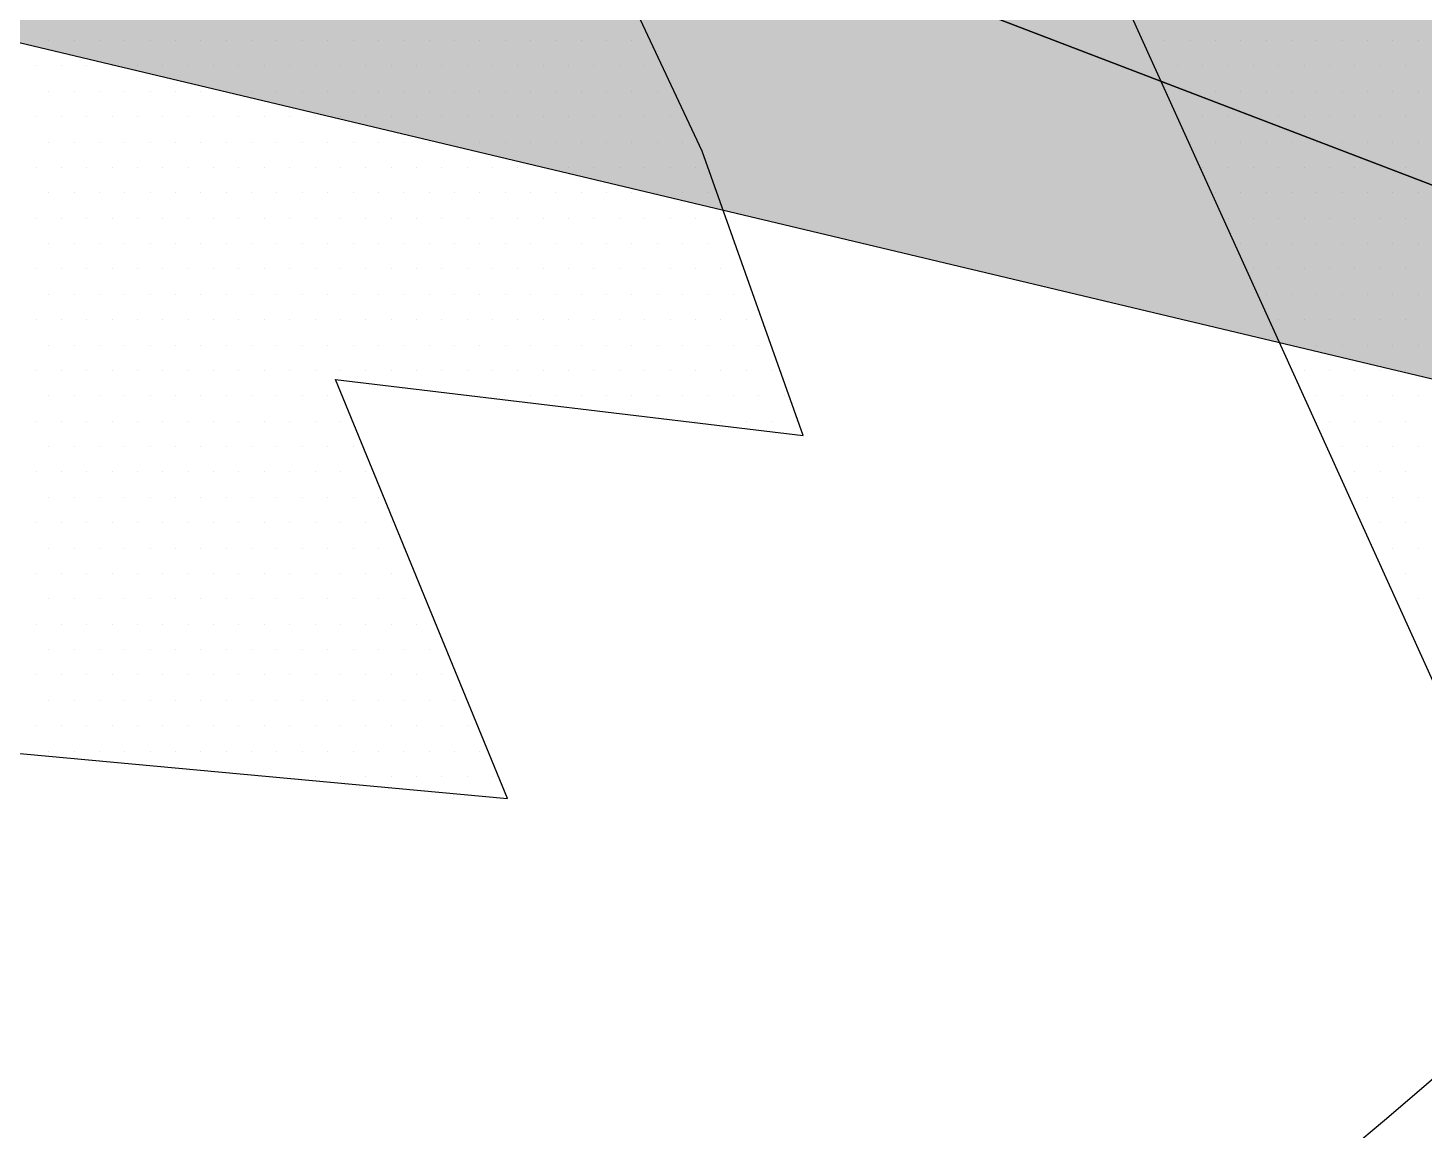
# Paper-space layout 'TOP_A1_00200_01-01-2017_MODELE' of a CAD drawing. Header units: metres. Extents: x 1274 to 2143, y 12 to 312.
# Drawn here: x 2050.738 to 2053.768, y 280.876 to 283.267 of the extents above; entities that cross this region are included whole.
import ezdxf

# ---------------------------------------------------------------- set-up
doc = ezdxf.new("R2010")
doc.units = ezdxf.units.M
doc.header["$LTSCALE"] = 2
doc.set_wipeout_variables(frame=1)
doc.linetypes.add('CACHEX2', pattern=[0.75, 0.5, -0.25])
for name, color, linetype in [('CARTOUCHE', 7, 'Continuous'), ('LOGO', 4, 'Continuous'), ('rosace', 7, 'Continuous')]:
    doc.layers.add(name, color=color, linetype=linetype)

# ---------------------------------------------------------------- blocks, each defined once
blk = doc.blocks.new('A$C715108E3')
at = {"layer": 'LOGO', "color": 131}
for p, q in [((-1.4427, -16.0834), (-1.4427, -16.0834)), ((-1.3512, -16.0834), (-1.3512, -16.0834)), ((-1.2594, -16.0834), (-1.2594, -16.0834)), ((-1.1674, -16.0834), (-1.1674, -16.0834)), ((-1.0761, -16.0834), (-1.0761, -16.0834)), ((-0.9841, -16.0834), (-0.9841, -16.0834)), ((-0.8921, -16.0834), (-0.8921, -16.0834)), ((-0.801, -16.0834), (-0.801, -16.0834)), ((-0.709, -16.0834), (-0.709, -16.0834)), ((-0.6173, -16.0834), (-0.6173, -16.0834)), ((-0.5257, -16.0834), (-0.5257, -16.0834)), ((-0.434, -16.0834), (-0.434, -16.0834)), ((-0.342, -16.0834), (-0.342, -16.0834)), ((-0.2508, -16.0834), (-0.2508, -16.0834)), ((-0.1587, -16.0834), (-0.1587, -16.0834)), ((-0.0667, -16.0834), (-0.0667, -16.0834)), ((0.0251, -16.0834), (0.0251, -16.0834)), ((0.1166, -16.0834), (0.1166, -16.0834)), ((0.2084, -16.0834), (0.2084, -16.0834)), ((0.3002, -16.0834), (0.3002, -16.0834)), ((0.3917, -16.0834), (0.3917, -16.0834)), ((0.4835, -16.0834), (0.4835, -16.0834)), ((0.5755, -16.0834), (0.5755, -16.0834)), ((0.6668, -16.0834), (0.6668, -16.0834)), ((2.513, -16.0834), (2.513, -16.0834)), ((2.5934, -16.0834), (2.5934, -16.0834)), ((2.6853, -16.0834), (2.6853, -16.0834)), ((2.7767, -16.0834), (2.7767, -16.0834)), ((2.8685, -16.0834), (2.8685, -16.0834)), ((2.9606, -16.0834), (2.9606, -16.0834)), ((3.0518, -16.0834), (3.0518, -16.0834)), ((3.1439, -16.0834), (3.1439, -16.0834)), ((3.2359, -16.0834), (3.2359, -16.0834)), ((3.3277, -16.0834), (3.3277, -16.0834)), ((3.4192, -16.0834), (3.4192, -16.0834)), ((3.511, -16.0834), (3.511, -16.0834)), ((-1.4888, -16.1747), (-1.4888, -16.1747)), ((-1.397, -16.1747), (-1.397, -16.1747)), ((-1.3051, -16.1747), (-1.3051, -16.1747)), ((-1.2137, -16.1747), (-1.2137, -16.1747)), ((-1.1219, -16.1747), (-1.1219, -16.1747)), ((-1.0298, -16.1747), (-1.0298, -16.1747)), ((-0.9386, -16.1747), (-0.9386, -16.1747)), ((-0.8465, -16.1747), (-0.8465, -16.1747)), ((-0.7549, -16.1747), (-0.7549, -16.1747)), ((-0.6633, -16.1747), (-0.6633, -16.1747)), ((-0.5712, -16.1747), (-0.5712, -16.1747)), ((-0.4796, -16.1747), (-0.4796, -16.1747)), ((-0.3879, -16.1747), (-0.3879, -16.1747)), ((-0.2963, -16.1747), (-0.2963, -16.1747)), ((-0.2043, -16.1747), (-0.2043, -16.1747)), ((-0.1124, -16.1747), (-0.1124, -16.1747)), ((-0.0212, -16.1747), (-0.0212, -16.1747)), ((0.0708, -16.1747), (0.0708, -16.1747)), ((0.1627, -16.1747), (0.1627, -16.1747)), ((0.2541, -16.1747), (0.2541, -16.1747)), ((0.346, -16.1747), (0.346, -16.1747)), ((0.4378, -16.1747), (0.4378, -16.1747)), ((0.5293, -16.1747), (0.5293, -16.1747)), ((0.6211, -16.1747), (0.6211, -16.1747)), ((0.7131, -16.1747), (0.7131, -16.1747)), ((2.5548, -16.1747), (2.5548, -16.1747)), ((2.6392, -16.1747), (2.6392, -16.1747)), ((2.731, -16.1747), (2.731, -16.1747)), ((2.823, -16.1747), (2.823, -16.1747)), ((2.9143, -16.1747), (2.9143, -16.1747)), ((3.0063, -16.1747), (3.0063, -16.1747)), ((3.0983, -16.1747), (3.0983, -16.1747)), ((3.1894, -16.1747), (3.1894, -16.1747)), ((3.2814, -16.1747), (3.2814, -16.1747)), ((3.3734, -16.1747), (3.3734, -16.1747)), ((3.4653, -16.1747), (3.4653, -16.1747)), ((-1.4427, -16.2675), (-1.4427, -16.2675)), ((-1.3512, -16.2675), (-1.3512, -16.2675)), ((-1.2594, -16.2675), (-1.2594, -16.2675)), ((-1.1674, -16.2675), (-1.1674, -16.2675)), ((-1.0761, -16.2675), (-1.0761, -16.2675)), ((-0.9841, -16.2675), (-0.9841, -16.2675)), ((-0.8921, -16.2675), (-0.8921, -16.2675)), ((-0.801, -16.2675), (-0.801, -16.2675)), ((-0.709, -16.2675), (-0.709, -16.2675)), ((-0.6173, -16.2675), (-0.6173, -16.2675)), ((-0.5257, -16.2675), (-0.5257, -16.2675)), ((-0.434, -16.2675), (-0.434, -16.2675)), ((-0.342, -16.2675), (-0.342, -16.2675)), ((-0.2508, -16.2675), (-0.2508, -16.2675)), ((-0.1587, -16.2675), (-0.1587, -16.2675)), ((-0.0667, -16.2675), (-0.0667, -16.2675)), ((0.0251, -16.2675), (0.0251, -16.2675)), ((0.1166, -16.2675), (0.1166, -16.2675)), ((0.2084, -16.2675), (0.2084, -16.2675)), ((0.3002, -16.2675), (0.3002, -16.2675)), ((0.3917, -16.2675), (0.3917, -16.2675)), ((0.4835, -16.2675), (0.4835, -16.2675)), ((0.5755, -16.2675), (0.5755, -16.2675)), ((0.6668, -16.2675), (0.6668, -16.2675)), ((0.7588, -16.2675), (0.7588, -16.2675)), ((2.596, -16.2675), (2.596, -16.2675)), ((2.6853, -16.2675), (2.6853, -16.2675)), ((2.7767, -16.2675), (2.7767, -16.2675)), ((2.8685, -16.2675), (2.8685, -16.2675)), ((2.9606, -16.2675), (2.9606, -16.2675)), ((3.0518, -16.2675), (3.0518, -16.2675)), ((3.1439, -16.2675), (3.1439, -16.2675)), ((3.2359, -16.2675), (3.2359, -16.2675)), ((3.3277, -16.2675), (3.3277, -16.2675)), ((3.4192, -16.2675), (3.4192, -16.2675)), ((3.511, -16.2675), (3.511, -16.2675)), ((-1.4888, -16.3587), (-1.4888, -16.3587)), ((-1.397, -16.3587), (-1.397, -16.3587)), ((-1.3051, -16.3587), (-1.3051, -16.3587)), ((-1.2137, -16.3587), (-1.2137, -16.3587)), ((-1.1219, -16.3587), (-1.1219, -16.3587)), ((-1.0298, -16.3587), (-1.0298, -16.3587)), ((-0.9386, -16.3587), (-0.9386, -16.3587)), ((-0.8465, -16.3587), (-0.8465, -16.3587)), ((-0.7549, -16.3587), (-0.7549, -16.3587)), ((-0.6633, -16.3587), (-0.6633, -16.3587)), ((-0.5712, -16.3587), (-0.5712, -16.3587)), ((-0.4796, -16.3587), (-0.4796, -16.3587)), ((-0.3879, -16.3587), (-0.3879, -16.3587)), ((-0.2963, -16.3587), (-0.2963, -16.3587)), ((-0.2043, -16.3587), (-0.2043, -16.3587)), ((-0.1124, -16.3587), (-0.1124, -16.3587)), ((-0.0212, -16.3587), (-0.0212, -16.3587)), ((0.0708, -16.3587), (0.0708, -16.3587)), ((0.1627, -16.3587), (0.1627, -16.3587)), ((0.2541, -16.3587), (0.2541, -16.3587)), ((0.346, -16.3587), (0.346, -16.3587)), ((0.4378, -16.3587), (0.4378, -16.3587)), ((0.5293, -16.3587), (0.5293, -16.3587)), ((0.6211, -16.3587), (0.6211, -16.3587)), ((0.7131, -16.3587), (0.7131, -16.3587)), ((0.8044, -16.3587), (0.8044, -16.3587)), ((2.6382, -16.3587), (2.6382, -16.3587)), ((2.6392, -16.3587), (2.6392, -16.3587)), ((2.731, -16.3587), (2.731, -16.3587)), ((2.823, -16.3587), (2.823, -16.3587)), ((2.9143, -16.3587), (2.9143, -16.3587)), ((3.0063, -16.3587), (3.0063, -16.3587)), ((3.0983, -16.3587), (3.0983, -16.3587)), ((3.1894, -16.3587), (3.1894, -16.3587)), ((3.2814, -16.3587), (3.2814, -16.3587)), ((3.3734, -16.3587), (3.3734, -16.3587)), ((3.4653, -16.3587), (3.4653, -16.3587)), ((-1.4427, -16.45), (-1.4427, -16.45)), ((-1.3512, -16.45), (-1.3512, -16.45)), ((-1.2594, -16.45), (-1.2594, -16.45)), ((-1.1674, -16.45), (-1.1674, -16.45)), ((-1.0761, -16.45), (-1.0761, -16.45)), ((-0.9841, -16.45), (-0.9841, -16.45)), ((-0.8921, -16.45), (-0.8921, -16.45)), ((-0.801, -16.45), (-0.801, -16.45)), ((-0.709, -16.45), (-0.709, -16.45)), ((-0.6173, -16.45), (-0.6173, -16.45)), ((-0.5257, -16.45), (-0.5257, -16.45)), ((-0.434, -16.45), (-0.434, -16.45)), ((-0.342, -16.45), (-0.342, -16.45)), ((-0.2508, -16.45), (-0.2508, -16.45)), ((-0.1587, -16.45), (-0.1587, -16.45)), ((-0.0667, -16.45), (-0.0667, -16.45)), ((0.0251, -16.45), (0.0251, -16.45)), ((0.1166, -16.45), (0.1166, -16.45)), ((0.2084, -16.45), (0.2084, -16.45)), ((0.3002, -16.45), (0.3002, -16.45)), ((0.3917, -16.45), (0.3917, -16.45)), ((0.4835, -16.45), (0.4835, -16.45)), ((0.5755, -16.45), (0.5755, -16.45)), ((0.6668, -16.45), (0.6668, -16.45)), ((0.7588, -16.45), (0.7588, -16.45)), ((0.8507, -16.45), (0.8507, -16.45)), ((2.6794, -16.45), (2.6794, -16.45)), ((2.6853, -16.45), (2.6853, -16.45)), ((2.7767, -16.45), (2.7767, -16.45)), ((2.8685, -16.45), (2.8685, -16.45)), ((2.9606, -16.45), (2.9606, -16.45)), ((3.0518, -16.45), (3.0518, -16.45)), ((3.1439, -16.45), (3.1439, -16.45)), ((3.2359, -16.45), (3.2359, -16.45)), ((3.3277, -16.45), (3.3277, -16.45)), ((3.4192, -16.45), (3.4192, -16.45)), ((3.511, -16.45), (3.511, -16.45)), ((-1.4888, -16.5424), (-1.4888, -16.5424)), ((-1.397, -16.5424), (-1.397, -16.5424)), ((-1.3051, -16.5424), (-1.3051, -16.5424)), ((-1.2137, -16.5424), (-1.2137, -16.5424)), ((-1.1219, -16.5424), (-1.1219, -16.5424)), ((-1.0298, -16.5424), (-1.0298, -16.5424)), ((-0.9386, -16.5424), (-0.9386, -16.5424)), ((-0.8465, -16.5424), (-0.8465, -16.5424)), ((-0.7549, -16.5424), (-0.7549, -16.5424)), ((-0.6633, -16.5424), (-0.6633, -16.5424)), ((-0.5712, -16.5424), (-0.5712, -16.5424)), ((-0.4796, -16.5424), (-0.4796, -16.5424)), ((-0.3879, -16.5424), (-0.3879, -16.5424)), ((-0.2963, -16.5424), (-0.2963, -16.5424)), ((-0.2043, -16.5424), (-0.2043, -16.5424)), ((-0.1124, -16.5424), (-0.1124, -16.5424)), ((-0.0212, -16.5424), (-0.0212, -16.5424)), ((0.0708, -16.5424), (0.0708, -16.5424)), ((0.1627, -16.5424), (0.1627, -16.5424)), ((0.2541, -16.5424), (0.2541, -16.5424)), ((0.346, -16.5424), (0.346, -16.5424)), ((0.4378, -16.5424), (0.4378, -16.5424)), ((0.5293, -16.5424), (0.5293, -16.5424)), ((0.6211, -16.5424), (0.6211, -16.5424)), ((0.7131, -16.5424), (0.7131, -16.5424)), ((0.8044, -16.5424), (0.8044, -16.5424)), ((0.8964, -16.5424), (0.8964, -16.5424)), ((2.7207, -16.5424), (2.7207, -16.5424)), ((2.731, -16.5424), (2.731, -16.5424)), ((2.823, -16.5424), (2.823, -16.5424)), ((2.9143, -16.5424), (2.9143, -16.5424)), ((3.0063, -16.5424), (3.0063, -16.5424)), ((3.0983, -16.5424), (3.0983, -16.5424)), ((3.1894, -16.5424), (3.1894, -16.5424)), ((3.2814, -16.5424), (3.2814, -16.5424)), ((3.3734, -16.5424), (3.3734, -16.5424)), ((3.4653, -16.5424), (3.4653, -16.5424)), ((-1.4427, -16.6339), (-1.4427, -16.6339)), ((-1.3512, -16.6339), (-1.3512, -16.6339)), ((-1.2594, -16.6339), (-1.2594, -16.6339)), ((-1.1674, -16.6339), (-1.1674, -16.6339)), ((-1.0761, -16.6339), (-1.0761, -16.6339)), ((-0.9841, -16.6339), (-0.9841, -16.6339)), ((-0.8921, -16.6339), (-0.8921, -16.6339)), ((-0.801, -16.6339), (-0.801, -16.6339)), ((-0.709, -16.6339), (-0.709, -16.6339)), ((-0.6173, -16.6339), (-0.6173, -16.6339)), ((-0.5257, -16.6339), (-0.5257, -16.6339)), ((-0.434, -16.6339), (-0.434, -16.6339)), ((-0.342, -16.6339), (-0.342, -16.6339)), ((-0.2508, -16.6339), (-0.2508, -16.6339)), ((-0.1587, -16.6339), (-0.1587, -16.6339)), ((-0.0667, -16.6339), (-0.0667, -16.6339)), ((0.0251, -16.6339), (0.0251, -16.6339)), ((0.1166, -16.6339), (0.1166, -16.6339)), ((0.2084, -16.6339), (0.2084, -16.6339)), ((0.3002, -16.6339), (0.3002, -16.6339)), ((0.3917, -16.6339), (0.3917, -16.6339)), ((0.4835, -16.6339), (0.4835, -16.6339)), ((0.5755, -16.6339), (0.5755, -16.6339)), ((0.6668, -16.6339), (0.6668, -16.6339)), ((0.7588, -16.6339), (0.7588, -16.6339)), ((0.8507, -16.6339), (0.8507, -16.6339)), ((0.9423, -16.6339), (0.9423, -16.6339)), ((2.7625, -16.6339), (2.7625, -16.6339)), ((2.7767, -16.6339), (2.7767, -16.6339)), ((2.8685, -16.6339), (2.8685, -16.6339)), ((2.9606, -16.6339), (2.9606, -16.6339)), ((3.0518, -16.6339), (3.0518, -16.6339)), ((3.1439, -16.6339), (3.1439, -16.6339)), ((3.2359, -16.6339), (3.2359, -16.6339)), ((3.3277, -16.6339), (3.3277, -16.6339)), ((3.4192, -16.6339), (3.4192, -16.6339)), ((3.511, -16.6339), (3.511, -16.6339)), ((-1.4888, -16.7251), (-1.4888, -16.7251)), ((-1.397, -16.7251), (-1.397, -16.7251)), ((-1.3051, -16.7251), (-1.3051, -16.7251)), ((-1.2137, -16.7251), (-1.2137, -16.7251)), ((-1.1219, -16.7251), (-1.1219, -16.7251)), ((-1.0298, -16.7251), (-1.0298, -16.7251)), ((-0.9386, -16.7251), (-0.9386, -16.7251)), ((-0.8465, -16.7251), (-0.8465, -16.7251)), ((-0.7549, -16.7251), (-0.7549, -16.7251)), ((-0.6633, -16.7251), (-0.6633, -16.7251)), ((-0.5712, -16.7251), (-0.5712, -16.7251)), ((-0.4796, -16.7251), (-0.4796, -16.7251)), ((-0.3879, -16.7251), (-0.3879, -16.7251)), ((-0.2963, -16.7251), (-0.2963, -16.7251)), ((-0.2043, -16.7251), (-0.2043, -16.7251)), ((-0.1124, -16.7251), (-0.1124, -16.7251)), ((-0.0212, -16.7251), (-0.0212, -16.7251)), ((0.0708, -16.7251), (0.0708, -16.7251)), ((0.1627, -16.7251), (0.1627, -16.7251)), ((0.2541, -16.7251), (0.2541, -16.7251)), ((0.346, -16.7251), (0.346, -16.7251)), ((0.4378, -16.7251), (0.4378, -16.7251)), ((0.5293, -16.7251), (0.5293, -16.7251)), ((0.6211, -16.7251), (0.6211, -16.7251)), ((0.7131, -16.7251), (0.7131, -16.7251)), ((0.8044, -16.7251), (0.8044, -16.7251)), ((0.8964, -16.7251), (0.8964, -16.7251)), ((0.988, -16.7251), (0.988, -16.7251)), ((2.8041, -16.7251), (2.8041, -16.7251)), ((2.823, -16.7251), (2.823, -16.7251)), ((2.9143, -16.7251), (2.9143, -16.7251)), ((3.0063, -16.7251), (3.0063, -16.7251)), ((3.0983, -16.7251), (3.0983, -16.7251)), ((3.1894, -16.7251), (3.1894, -16.7251)), ((3.2814, -16.7251), (3.2814, -16.7251)), ((3.3734, -16.7251), (3.3734, -16.7251)), ((3.4653, -16.7251), (3.4653, -16.7251)), ((-1.4427, -16.8175), (-1.4427, -16.8175)), ((-1.3512, -16.8175), (-1.3512, -16.8175)), ((-1.2594, -16.8175), (-1.2594, -16.8175)), ((-1.1674, -16.8175), (-1.1674, -16.8175)), ((-1.0761, -16.8175), (-1.0761, -16.8175)), ((-0.9841, -16.8175), (-0.9841, -16.8175)), ((-0.8921, -16.8175), (-0.8921, -16.8175)), ((-0.801, -16.8175), (-0.801, -16.8175)), ((-0.709, -16.8175), (-0.709, -16.8175)), ((-0.6173, -16.8175), (-0.6173, -16.8175)), ((-0.5257, -16.8175), (-0.5257, -16.8175)), ((-0.434, -16.8175), (-0.434, -16.8175)), ((-0.342, -16.8175), (-0.342, -16.8175)), ((-0.2508, -16.8175), (-0.2508, -16.8175)), ((-0.1587, -16.8175), (-0.1587, -16.8175)), ((-0.0667, -16.8175), (-0.0667, -16.8175)), ((0.0251, -16.8175), (0.0251, -16.8175)), ((0.1166, -16.8175), (0.1166, -16.8175)), ((0.2084, -16.8175), (0.2084, -16.8175)), ((0.3002, -16.8175), (0.3002, -16.8175)), ((0.3917, -16.8175), (0.3917, -16.8175)), ((0.4835, -16.8175), (0.4835, -16.8175)), ((0.5755, -16.8175), (0.5755, -16.8175)), ((0.6668, -16.8175), (0.6668, -16.8175)), ((0.7588, -16.8175), (0.7588, -16.8175)), ((0.8507, -16.8175), (0.8507, -16.8175)), ((0.9423, -16.8175), (0.9423, -16.8175)), ((1.034, -16.8175), (1.034, -16.8175)), ((2.8459, -16.8175), (2.8459, -16.8175)), ((2.8685, -16.8175), (2.8685, -16.8175)), ((2.9606, -16.8175), (2.9606, -16.8175)), ((3.0518, -16.8175), (3.0518, -16.8175)), ((3.1439, -16.8175), (3.1439, -16.8175)), ((3.2359, -16.8175), (3.2359, -16.8175)), ((3.3277, -16.8175), (3.3277, -16.8175)), ((3.4192, -16.8175), (3.4192, -16.8175)), ((3.511, -16.8175), (3.511, -16.8175)), ((-1.4888, -16.909), (-1.4888, -16.909)), ((-1.397, -16.909), (-1.397, -16.909)), ((-1.3051, -16.909), (-1.3051, -16.909)), ((-1.2137, -16.909), (-1.2137, -16.909)), ((-1.1219, -16.909), (-1.1219, -16.909)), ((-1.0298, -16.909), (-1.0298, -16.909)), ((-0.9386, -16.909), (-0.9386, -16.909)), ((-0.8465, -16.909), (-0.8465, -16.909)), ((-0.7549, -16.909), (-0.7549, -16.909)), ((-0.6633, -16.909), (-0.6633, -16.909)), ((-0.5712, -16.909), (-0.5712, -16.909)), ((-0.4796, -16.909), (-0.4796, -16.909)), ((-0.3879, -16.909), (-0.3879, -16.909)), ((-0.2963, -16.909), (-0.2963, -16.909)), ((-0.2043, -16.909), (-0.2043, -16.909)), ((-0.1124, -16.909), (-0.1124, -16.909)), ((-0.0212, -16.909), (-0.0212, -16.909)), ((0.0708, -16.909), (0.0708, -16.909)), ((0.1627, -16.909), (0.1627, -16.909)), ((0.2541, -16.909), (0.2541, -16.909)), ((0.346, -16.909), (0.346, -16.909)), ((0.4378, -16.909), (0.4378, -16.909)), ((0.5293, -16.909), (0.5293, -16.909)), ((0.6211, -16.909), (0.6211, -16.909)), ((0.7131, -16.909), (0.7131, -16.909)), ((0.8044, -16.909), (0.8044, -16.909)), ((0.8964, -16.909), (0.8964, -16.909)), ((0.988, -16.909), (0.988, -16.909)), ((2.8871, -16.909), (2.8871, -16.909)), ((2.9143, -16.909), (2.9143, -16.909)), ((3.0063, -16.909), (3.0063, -16.909)), ((3.0983, -16.909), (3.0983, -16.909)), ((3.1894, -16.909), (3.1894, -16.909)), ((3.2814, -16.909), (3.2814, -16.909)), ((3.3734, -16.909), (3.3734, -16.909)), ((3.4653, -16.909), (3.4653, -16.909)), ((-1.4427, -17.0003), (-1.4427, -17.0003)), ((-1.3512, -17.0003), (-1.3512, -17.0003)), ((-1.2594, -17.0003), (-1.2594, -17.0003)), ((-1.1674, -17.0003), (-1.1674, -17.0003)), ((-1.0761, -17.0003), (-1.0761, -17.0003)), ((-0.9841, -17.0003), (-0.9841, -17.0003)), ((-0.8921, -17.0003), (-0.8921, -17.0003)), ((-0.801, -17.0003), (-0.801, -17.0003)), ((-0.709, -17.0003), (-0.709, -17.0003)), ((-0.6173, -17.0003), (-0.6173, -17.0003)), ((-0.5257, -17.0003), (-0.5257, -17.0003)), ((-0.434, -17.0003), (-0.434, -17.0003)), ((-0.342, -17.0003), (-0.342, -17.0003)), ((-0.2508, -17.0003), (-0.2508, -17.0003)), ((-0.1587, -17.0003), (-0.1587, -17.0003)), ((-0.0667, -17.0003), (-0.0667, -17.0003)), ((0.0251, -17.0003), (0.0251, -17.0003)), ((0.1166, -17.0003), (0.1166, -17.0003)), ((0.2084, -17.0003), (0.2084, -17.0003)), ((0.3002, -17.0003), (0.3002, -17.0003)), ((0.3917, -17.0003), (0.3917, -17.0003)), ((0.4835, -17.0003), (0.4835, -17.0003)), ((0.5755, -17.0003), (0.5755, -17.0003)), ((0.6668, -17.0003), (0.6668, -17.0003)), ((0.7588, -17.0003), (0.7588, -17.0003)), ((0.8507, -17.0003), (0.8507, -17.0003)), ((0.9423, -17.0003), (0.9423, -17.0003)), ((1.034, -17.0003), (1.034, -17.0003)), ((2.9291, -17.0003), (2.9291, -17.0003)), ((2.9606, -17.0003), (2.9606, -17.0003)), ((3.0518, -17.0003), (3.0518, -17.0003)), ((3.1439, -17.0003), (3.1439, -17.0003)), ((3.2359, -17.0003), (3.2359, -17.0003)), ((3.3277, -17.0003), (3.3277, -17.0003)), ((3.4192, -17.0003), (3.4192, -17.0003)), ((3.511, -17.0003), (3.511, -17.0003)), ((-1.4888, -17.0928), (-1.4888, -17.0928)), ((-1.397, -17.0928), (-1.397, -17.0928)), ((-1.3051, -17.0928), (-1.3051, -17.0928)), ((-1.2137, -17.0928), (-1.2137, -17.0928)), ((-1.1219, -17.0928), (-1.1219, -17.0928)), ((-1.0298, -17.0928), (-1.0298, -17.0928)), ((-0.9386, -17.0928), (-0.9386, -17.0928)), ((-0.8465, -17.0928), (-0.8465, -17.0928)), ((-0.7549, -17.0928), (-0.7549, -17.0928)), ((-0.6633, -17.0928), (-0.6633, -17.0928)), ((-0.5712, -17.0928), (-0.5712, -17.0928)), ((-0.4796, -17.0928), (-0.4796, -17.0928)), ((-0.3879, -17.0928), (-0.3879, -17.0928)), ((-0.2963, -17.0928), (-0.2963, -17.0928)), ((-0.2043, -17.0928), (-0.2043, -17.0928)), ((-0.1124, -17.0928), (-0.1124, -17.0928)), ((-0.0212, -17.0928), (-0.0212, -17.0928)), ((0.0708, -17.0928), (0.0708, -17.0928)), ((0.1627, -17.0928), (0.1627, -17.0928)), ((0.2541, -17.0928), (0.2541, -17.0928)), ((0.346, -17.0928), (0.346, -17.0928)), ((0.4378, -17.0928), (0.4378, -17.0928)), ((0.5293, -17.0928), (0.5293, -17.0928)), ((0.6211, -17.0928), (0.6211, -17.0928)), ((0.7131, -17.0928), (0.7131, -17.0928)), ((0.8044, -17.0928), (0.8044, -17.0928)), ((0.8964, -17.0928), (0.8964, -17.0928)), ((0.988, -17.0928), (0.988, -17.0928)), ((1.0801, -17.0928), (1.0801, -17.0928)), ((2.9705, -17.0928), (2.9705, -17.0928)), ((3.0063, -17.0928), (3.0063, -17.0928)), ((3.0983, -17.0928), (3.0983, -17.0928)), ((3.1894, -17.0928), (3.1894, -17.0928)), ((3.2814, -17.0928), (3.2814, -17.0928)), ((3.3734, -17.0928), (3.3734, -17.0928)), ((3.4653, -17.0928), (3.4653, -17.0928)), ((-1.4427, -17.1843), (-1.4427, -17.1843)), ((-1.3512, -17.1843), (-1.3512, -17.1843)), ((-1.2594, -17.1843), (-1.2594, -17.1843)), ((-1.1674, -17.1843), (-1.1674, -17.1843)), ((-1.0761, -17.1843), (-1.0761, -17.1843)), ((-0.9841, -17.1843), (-0.9841, -17.1843)), ((-0.8921, -17.1843), (-0.8921, -17.1843)), ((-0.801, -17.1843), (-0.801, -17.1843)), ((-0.709, -17.1843), (-0.709, -17.1843)), ((-0.6173, -17.1843), (-0.6173, -17.1843)), ((-0.5257, -17.1843), (-0.5257, -17.1843)), ((-0.434, -17.1843), (-0.434, -17.1843)), ((-0.342, -17.1843), (-0.342, -17.1843)), ((-0.2508, -17.1843), (-0.2508, -17.1843)), ((-0.1587, -17.1843), (-0.1587, -17.1843)), ((-0.0667, -17.1843), (-0.0667, -17.1843)), ((0.0251, -17.1843), (0.0251, -17.1843)), ((0.1166, -17.1843), (0.1166, -17.1843)), ((0.2084, -17.1843), (0.2084, -17.1843)), ((0.3002, -17.1843), (0.3002, -17.1843)), ((0.3917, -17.1843), (0.3917, -17.1843)), ((0.4835, -17.1843), (0.4835, -17.1843)), ((0.5755, -17.1843), (0.5755, -17.1843)), ((0.6668, -17.1843), (0.6668, -17.1843)), ((0.7588, -17.1843), (0.7588, -17.1843)), ((0.8507, -17.1843), (0.8507, -17.1843)), ((0.9423, -17.1843), (0.9423, -17.1843)), ((1.034, -17.1843), (1.034, -17.1843)), ((1.1256, -17.1843), (1.1256, -17.1843)), ((3.0121, -17.1843), (3.0121, -17.1843)), ((3.0518, -17.1843), (3.0518, -17.1843)), ((3.1439, -17.1843), (3.1439, -17.1843)), ((3.2359, -17.1843), (3.2359, -17.1843)), ((3.3277, -17.1843), (3.3277, -17.1843)), ((3.4192, -17.1843), (3.4192, -17.1843)), ((3.511, -17.1843), (3.511, -17.1843)), ((-1.4888, -17.2756), (-1.4888, -17.2756)), ((-1.397, -17.2756), (-1.397, -17.2756)), ((-1.3051, -17.2756), (-1.3051, -17.2756)), ((-1.2137, -17.2756), (-1.2137, -17.2756)), ((-1.1219, -17.2756), (-1.1219, -17.2756)), ((-1.0298, -17.2756), (-1.0298, -17.2756)), ((-0.9386, -17.2756), (-0.9386, -17.2756)), ((-0.8465, -17.2756), (-0.8465, -17.2756)), ((-0.7549, -17.2756), (-0.7549, -17.2756)), ((-0.6633, -17.2756), (-0.6633, -17.2756)), ((-0.5712, -17.2756), (-0.5712, -17.2756)), ((-0.4796, -17.2756), (-0.4796, -17.2756)), ((-0.3879, -17.2756), (-0.3879, -17.2756)), ((-0.2963, -17.2756), (-0.2963, -17.2756)), ((-0.2043, -17.2756), (-0.2043, -17.2756)), ((-0.1124, -17.2756), (-0.1124, -17.2756)), ((-0.0212, -17.2756), (-0.0212, -17.2756)), ((0.0708, -17.2756), (0.0708, -17.2756)), ((0.1627, -17.2756), (0.1627, -17.2756)), ((0.2541, -17.2756), (0.2541, -17.2756)), ((0.346, -17.2756), (0.346, -17.2756)), ((0.4378, -17.2756), (0.4378, -17.2756)), ((0.5293, -17.2756), (0.5293, -17.2756)), ((0.6211, -17.2756), (0.6211, -17.2756)), ((0.7131, -17.2756), (0.7131, -17.2756)), ((0.8044, -17.2756), (0.8044, -17.2756)), ((0.8964, -17.2756), (0.8964, -17.2756)), ((0.988, -17.2756), (0.988, -17.2756)), ((1.0801, -17.2756), (1.0801, -17.2756)), ((1.1717, -17.2756), (1.1717, -17.2756)), ((3.0533, -17.2756), (3.0533, -17.2756)), ((3.0983, -17.2756), (3.0983, -17.2756)), ((3.1894, -17.2756), (3.1894, -17.2756)), ((3.2814, -17.2756), (3.2814, -17.2756)), ((3.3734, -17.2756), (3.3734, -17.2756)), ((3.4653, -17.2756), (3.4653, -17.2756)), ((-1.4427, -17.368), (-1.4427, -17.368)), ((-1.3512, -17.368), (-1.3512, -17.368)), ((-1.2594, -17.368), (-1.2594, -17.368)), ((-1.1674, -17.368), (-1.1674, -17.368)), ((-1.0761, -17.368), (-1.0761, -17.368)), ((-0.9841, -17.368), (-0.9841, -17.368)), ((-0.8921, -17.368), (-0.8921, -17.368)), ((-0.801, -17.368), (-0.801, -17.368)), ((-0.709, -17.368), (-0.709, -17.368)), ((-0.6173, -17.368), (-0.6173, -17.368)), ((-0.5257, -17.368), (-0.5257, -17.368)), ((-0.434, -17.368), (-0.434, -17.368)), ((0.0871, -17.368), (0.0871, -17.368)), ((0.1166, -17.368), (0.1166, -17.368)), ((0.2084, -17.368), (0.2084, -17.368)), ((0.3002, -17.368), (0.3002, -17.368)), ((0.3917, -17.368), (0.3917, -17.368)), ((0.4835, -17.368), (0.4835, -17.368)), ((0.5755, -17.368), (0.5755, -17.368)), ((0.6668, -17.368), (0.6668, -17.368)), ((0.7588, -17.368), (0.7588, -17.368)), ((0.8507, -17.368), (0.8507, -17.368)), ((0.9423, -17.368), (0.9423, -17.368)), ((1.034, -17.368), (1.034, -17.368)), ((1.1256, -17.368), (1.1256, -17.368)), ((1.2176, -17.368), (1.2176, -17.368)), ((3.0949, -17.368), (3.0949, -17.368)), ((3.1439, -17.368), (3.1439, -17.368)), ((3.2359, -17.368), (3.2359, -17.368)), ((3.3277, -17.368), (3.3277, -17.368)), ((3.4192, -17.368), (3.4192, -17.368)), ((3.511, -17.368), (3.511, -17.368)), ((-1.4888, -17.4592), (-1.4888, -17.4592)), ((-1.397, -17.4592), (-1.397, -17.4592)), ((-1.3051, -17.4592), (-1.3051, -17.4592)), ((-1.2137, -17.4592), (-1.2137, -17.4592)), ((-1.1219, -17.4592), (-1.1219, -17.4592)), ((-1.0298, -17.4592), (-1.0298, -17.4592)), ((-0.9386, -17.4592), (-0.9386, -17.4592)), ((-0.8465, -17.4592), (-0.8465, -17.4592)), ((-0.7549, -17.4592), (-0.7549, -17.4592)), ((-0.6633, -17.4592), (-0.6633, -17.4592)), ((-0.5712, -17.4592), (-0.5712, -17.4592)), ((-0.4796, -17.4592), (-0.4796, -17.4592)), ((-0.3879, -17.4592), (-0.3879, -17.4592)), ((0.8516, -17.4592), (0.8516, -17.4592)), ((0.8964, -17.4592), (0.8964, -17.4592)), ((0.988, -17.4592), (0.988, -17.4592)), ((1.0801, -17.4592), (1.0801, -17.4592)), ((1.1717, -17.4592), (1.1717, -17.4592)), ((1.2634, -17.4592), (1.2634, -17.4592)), ((3.1367, -17.4592), (3.1367, -17.4592)), ((3.1894, -17.4592), (3.1894, -17.4592)), ((3.2814, -17.4592), (3.2814, -17.4592)), ((3.3734, -17.4592), (3.3734, -17.4592)), ((3.4653, -17.4592), (3.4653, -17.4592)), ((-1.4427, -17.5507), (-1.4427, -17.5507)), ((-1.3512, -17.5507), (-1.3512, -17.5507)), ((-1.2594, -17.5507), (-1.2594, -17.5507)), ((-1.1674, -17.5507), (-1.1674, -17.5507)), ((-1.0761, -17.5507), (-1.0761, -17.5507)), ((-0.9841, -17.5507), (-0.9841, -17.5507)), ((-0.8921, -17.5507), (-0.8921, -17.5507)), ((-0.801, -17.5507), (-0.801, -17.5507)), ((-0.709, -17.5507), (-0.709, -17.5507)), ((-0.6173, -17.5507), (-0.6173, -17.5507)), ((-0.5257, -17.5507), (-0.5257, -17.5507)), ((-0.434, -17.5507), (-0.434, -17.5507)), ((-0.342, -17.5507), (-0.342, -17.5507)), ((3.1782, -17.5507), (3.1782, -17.5507)), ((3.2359, -17.5507), (3.2359, -17.5507)), ((3.3277, -17.5507), (3.3277, -17.5507)), ((3.4192, -17.5507), (3.4192, -17.5507)), ((3.511, -17.5507), (3.511, -17.5507)), ((-1.4888, -17.6431), (-1.4888, -17.6431)), ((-1.397, -17.6431), (-1.397, -17.6431)), ((-1.3051, -17.6431), (-1.3051, -17.6431)), ((-1.2137, -17.6431), (-1.2137, -17.6431)), ((-1.1219, -17.6431), (-1.1219, -17.6431)), ((-1.0298, -17.6431), (-1.0298, -17.6431)), ((-0.9386, -17.6431), (-0.9386, -17.6431)), ((-0.8465, -17.6431), (-0.8465, -17.6431)), ((-0.7549, -17.6431), (-0.7549, -17.6431)), ((-0.6633, -17.6431), (-0.6633, -17.6431)), ((-0.5712, -17.6431), (-0.5712, -17.6431)), ((-0.4796, -17.6431), (-0.4796, -17.6431)), ((-0.3879, -17.6431), (-0.3879, -17.6431)), ((-0.2963, -17.6431), (-0.2963, -17.6431)), ((3.2201, -17.6431), (3.2201, -17.6431)), ((3.2814, -17.6431), (3.2814, -17.6431)), ((3.3734, -17.6431), (3.3734, -17.6431)), ((3.4653, -17.6431), (3.4653, -17.6431)), ((-1.4427, -17.7343), (-1.4427, -17.7343)), ((-1.3512, -17.7343), (-1.3512, -17.7343)), ((-1.2594, -17.7343), (-1.2594, -17.7343)), ((-1.1674, -17.7343), (-1.1674, -17.7343)), ((-1.0761, -17.7343), (-1.0761, -17.7343)), ((-0.9841, -17.7343), (-0.9841, -17.7343)), ((-0.8921, -17.7343), (-0.8921, -17.7343)), ((-0.801, -17.7343), (-0.801, -17.7343)), ((-0.709, -17.7343), (-0.709, -17.7343)), ((-0.6173, -17.7343), (-0.6173, -17.7343)), ((-0.5257, -17.7343), (-0.5257, -17.7343)), ((-0.434, -17.7343), (-0.434, -17.7343)), ((-0.342, -17.7343), (-0.342, -17.7343)), ((-0.2508, -17.7343), (-0.2508, -17.7343)), ((3.2614, -17.7343), (3.2614, -17.7343)), ((3.3277, -17.7343), (3.3277, -17.7343)), ((3.4192, -17.7343), (3.4192, -17.7343)), ((3.511, -17.7343), (3.511, -17.7343)), ((-1.4888, -17.8258), (-1.4888, -17.8258)), ((-1.397, -17.8258), (-1.397, -17.8258)), ((-1.3051, -17.8258), (-1.3051, -17.8258)), ((-1.2137, -17.8258), (-1.2137, -17.8258)), ((-1.1219, -17.8258), (-1.1219, -17.8258)), ((-1.0298, -17.8258), (-1.0298, -17.8258)), ((-0.9386, -17.8258), (-0.9386, -17.8258)), ((-0.8465, -17.8258), (-0.8465, -17.8258)), ((-0.7549, -17.8258), (-0.7549, -17.8258)), ((-0.6633, -17.8258), (-0.6633, -17.8258)), ((-0.5712, -17.8258), (-0.5712, -17.8258)), ((-0.4796, -17.8258), (-0.4796, -17.8258)), ((-0.3879, -17.8258), (-0.3879, -17.8258)), ((-0.2963, -17.8258), (-0.2963, -17.8258)), ((-0.2043, -17.8258), (-0.2043, -17.8258)), ((3.3032, -17.8258), (3.3032, -17.8258)), ((3.3734, -17.8258), (3.3734, -17.8258)), ((3.4653, -17.8258), (3.4653, -17.8258)), ((-1.4427, -17.9182), (-1.4427, -17.9182)), ((-1.3512, -17.9182), (-1.3512, -17.9182)), ((-1.2594, -17.9182), (-1.2594, -17.9182)), ((-1.1674, -17.9182), (-1.1674, -17.9182)), ((-1.0761, -17.9182), (-1.0761, -17.9182)), ((-0.9841, -17.9182), (-0.9841, -17.9182)), ((-0.8921, -17.9182), (-0.8921, -17.9182)), ((-0.801, -17.9182), (-0.801, -17.9182)), ((-0.709, -17.9182), (-0.709, -17.9182)), ((-0.6173, -17.9182), (-0.6173, -17.9182)), ((-0.5257, -17.9182), (-0.5257, -17.9182)), ((-0.434, -17.9182), (-0.434, -17.9182)), ((-0.342, -17.9182), (-0.342, -17.9182)), ((-0.2508, -17.9182), (-0.2508, -17.9182)), ((-0.1587, -17.9182), (-0.1587, -17.9182)), ((3.3444, -17.9182), (3.3444, -17.9182)), ((3.4192, -17.9182), (3.4192, -17.9182)), ((3.511, -17.9182), (3.511, -17.9182)), ((-1.4888, -18.0097), (-1.4888, -18.0097)), ((-1.397, -18.0097), (-1.397, -18.0097)), ((-1.3051, -18.0097), (-1.3051, -18.0097)), ((-1.2137, -18.0097), (-1.2137, -18.0097)), ((-1.1219, -18.0097), (-1.1219, -18.0097)), ((-1.0298, -18.0097), (-1.0298, -18.0097)), ((-0.9386, -18.0097), (-0.9386, -18.0097)), ((-0.8465, -18.0097), (-0.8465, -18.0097)), ((-0.7549, -18.0097), (-0.7549, -18.0097)), ((-0.6633, -18.0097), (-0.6633, -18.0097)), ((-0.5712, -18.0097), (-0.5712, -18.0097)), ((-0.4796, -18.0097), (-0.4796, -18.0097)), ((-0.3879, -18.0097), (-0.3879, -18.0097)), ((-0.2963, -18.0097), (-0.2963, -18.0097)), ((-0.2043, -18.0097), (-0.2043, -18.0097)), ((3.3866, -18.0097), (3.3866, -18.0097)), ((3.4653, -18.0097), (3.4653, -18.0097)), ((-1.4427, -18.1009), (-1.4427, -18.1009)), ((-1.3512, -18.1009), (-1.3512, -18.1009)), ((-1.2594, -18.1009), (-1.2594, -18.1009)), ((-1.1674, -18.1009), (-1.1674, -18.1009)), ((-1.0761, -18.1009), (-1.0761, -18.1009)), ((-0.9841, -18.1009), (-0.9841, -18.1009)), ((-0.8921, -18.1009), (-0.8921, -18.1009)), ((-0.801, -18.1009), (-0.801, -18.1009)), ((-0.709, -18.1009), (-0.709, -18.1009)), ((-0.6173, -18.1009), (-0.6173, -18.1009)), ((-0.5257, -18.1009), (-0.5257, -18.1009)), ((-0.434, -18.1009), (-0.434, -18.1009)), ((-0.342, -18.1009), (-0.342, -18.1009)), ((-0.2508, -18.1009), (-0.2508, -18.1009)), ((-0.1587, -18.1009), (-0.1587, -18.1009)), ((3.4278, -18.1009), (3.4278, -18.1009)), ((3.511, -18.1009), (3.511, -18.1009)), ((-1.4888, -18.1933), (-1.4888, -18.1933)), ((-1.397, -18.1933), (-1.397, -18.1933)), ((-1.3051, -18.1933), (-1.3051, -18.1933)), ((-1.2137, -18.1933), (-1.2137, -18.1933)), ((-1.1219, -18.1933), (-1.1219, -18.1933)), ((-1.0298, -18.1933), (-1.0298, -18.1933)), ((-0.9386, -18.1933), (-0.9386, -18.1933)), ((-0.8465, -18.1933), (-0.8465, -18.1933)), ((-0.7549, -18.1933), (-0.7549, -18.1933)), ((-0.6633, -18.1933), (-0.6633, -18.1933)), ((-0.5712, -18.1933), (-0.5712, -18.1933)), ((-0.4796, -18.1933), (-0.4796, -18.1933)), ((-0.3879, -18.1933), (-0.3879, -18.1933)), ((-0.2963, -18.1933), (-0.2963, -18.1933)), ((-0.2043, -18.1933), (-0.2043, -18.1933)), ((-0.1124, -18.1933), (-0.1124, -18.1933)), ((3.469, -18.1933), (3.469, -18.1933)), ((-1.4427, -18.2848), (-1.4427, -18.2848)), ((-1.3512, -18.2848), (-1.3512, -18.2848)), ((-1.2594, -18.2848), (-1.2594, -18.2848)), ((-1.1674, -18.2848), (-1.1674, -18.2848)), ((-1.0761, -18.2848), (-1.0761, -18.2848)), ((-0.9841, -18.2848), (-0.9841, -18.2848)), ((-0.8921, -18.2848), (-0.8921, -18.2848)), ((-0.801, -18.2848), (-0.801, -18.2848)), ((-0.709, -18.2848), (-0.709, -18.2848)), ((-0.6173, -18.2848), (-0.6173, -18.2848)), ((-0.5257, -18.2848), (-0.5257, -18.2848)), ((-0.434, -18.2848), (-0.434, -18.2848)), ((-0.342, -18.2848), (-0.342, -18.2848)), ((-0.2508, -18.2848), (-0.2508, -18.2848)), ((-0.1587, -18.2848), (-0.1587, -18.2848)), ((-0.0667, -18.2848), (-0.0667, -18.2848)), ((3.511, -18.2848), (3.511, -18.2848)), ((3.511, -18.2848), (3.511, -18.2848)), ((-1.4888, -18.3761), (-1.4888, -18.3761)), ((-1.397, -18.3761), (-1.397, -18.3761)), ((-1.3051, -18.3761), (-1.3051, -18.3761)), ((-1.2137, -18.3761), (-1.2137, -18.3761)), ((-1.1219, -18.3761), (-1.1219, -18.3761)), ((-1.0298, -18.3761), (-1.0298, -18.3761)), ((-0.9386, -18.3761), (-0.9386, -18.3761)), ((-0.8465, -18.3761), (-0.8465, -18.3761)), ((-0.7549, -18.3761), (-0.7549, -18.3761)), ((-0.6633, -18.3761), (-0.6633, -18.3761)), ((-0.5712, -18.3761), (-0.5712, -18.3761)), ((-0.4796, -18.3761), (-0.4796, -18.3761)), ((-0.3879, -18.3761), (-0.3879, -18.3761)), ((-0.2963, -18.3761), (-0.2963, -18.3761)), ((-0.2043, -18.3761), (-0.2043, -18.3761)), ((-0.1124, -18.3761), (-0.1124, -18.3761)), ((-0.0212, -18.3761), (-0.0212, -18.3761)), ((-1.4427, -18.4684), (-1.4427, -18.4684)), ((-1.3512, -18.4684), (-1.3512, -18.4684)), ((-1.2594, -18.4684), (-1.2594, -18.4684)), ((-1.1674, -18.4684), (-1.1674, -18.4684)), ((-1.0761, -18.4684), (-1.0761, -18.4684)), ((-0.9841, -18.4684), (-0.9841, -18.4684)), ((-0.8921, -18.4684), (-0.8921, -18.4684)), ((-0.801, -18.4684), (-0.801, -18.4684)), ((-0.709, -18.4684), (-0.709, -18.4684)), ((-0.6173, -18.4684), (-0.6173, -18.4684)), ((-0.5257, -18.4684), (-0.5257, -18.4684)), ((-0.434, -18.4684), (-0.434, -18.4684)), ((-0.342, -18.4684), (-0.342, -18.4684)), ((-0.2508, -18.4684), (-0.2508, -18.4684)), ((-0.1587, -18.4684), (-0.1587, -18.4684)), ((-0.0667, -18.4684), (-0.0667, -18.4684)), ((0.0251, -18.4684), (0.0251, -18.4684)), ((-1.4888, -18.5599), (-1.4888, -18.5599)), ((-1.397, -18.5599), (-1.397, -18.5599)), ((-1.3051, -18.5599), (-1.3051, -18.5599)), ((-1.2137, -18.5599), (-1.2137, -18.5599)), ((-1.1219, -18.5599), (-1.1219, -18.5599)), ((-1.0298, -18.5599), (-1.0298, -18.5599)), ((-0.9386, -18.5599), (-0.9386, -18.5599)), ((-0.8465, -18.5599), (-0.8465, -18.5599)), ((-0.7549, -18.5599), (-0.7549, -18.5599)), ((-0.6633, -18.5599), (-0.6633, -18.5599)), ((-0.5712, -18.5599), (-0.5712, -18.5599)), ((-0.4796, -18.5599), (-0.4796, -18.5599)), ((-0.3879, -18.5599), (-0.3879, -18.5599)), ((-0.2963, -18.5599), (-0.2963, -18.5599)), ((-0.2043, -18.5599), (-0.2043, -18.5599)), ((-0.1124, -18.5599), (-0.1124, -18.5599)), ((-0.0212, -18.5599), (-0.0212, -18.5599)), ((0.0708, -18.5599), (0.0708, -18.5599)), ((-1.4427, -18.6525), (-1.4427, -18.6525)), ((-1.3512, -18.6525), (-1.3512, -18.6525)), ((-1.2594, -18.6525), (-1.2594, -18.6525)), ((-1.1674, -18.6525), (-1.1674, -18.6525)), ((-1.0761, -18.6525), (-1.0761, -18.6525)), ((-0.9841, -18.6525), (-0.9841, -18.6525)), ((-0.8921, -18.6525), (-0.8921, -18.6525)), ((-0.801, -18.6525), (-0.801, -18.6525)), ((-0.709, -18.6525), (-0.709, -18.6525)), ((-0.6173, -18.6525), (-0.6173, -18.6525)), ((-0.5257, -18.6525), (-0.5257, -18.6525)), ((-0.434, -18.6525), (-0.434, -18.6525)), ((-0.342, -18.6525), (-0.342, -18.6525)), ((-0.2508, -18.6525), (-0.2508, -18.6525)), ((-0.1587, -18.6525), (-0.1587, -18.6525)), ((-0.0667, -18.6525), (-0.0667, -18.6525)), ((0.0251, -18.6525), (0.0251, -18.6525)), ((0.1166, -18.6525), (0.1166, -18.6525)), ((-0.6535, -18.7438), (-0.6535, -18.7438)), ((-0.5712, -18.7438), (-0.5712, -18.7438)), ((-0.4796, -18.7438), (-0.4796, -18.7438)), ((-0.3879, -18.7438), (-0.3879, -18.7438)), ((-0.2963, -18.7438), (-0.2963, -18.7438)), ((-0.2043, -18.7438), (-0.2043, -18.7438)), ((-0.1124, -18.7438), (-0.1124, -18.7438)), ((-0.0212, -18.7438), (-0.0212, -18.7438)), ((0.0708, -18.7438), (0.0708, -18.7438)), ((0.1627, -18.7438), (0.1627, -18.7438))]:
    blk.add_line(p, q, dxfattribs=at)
blk.add_lwpolyline([(-1.6922, -18.648), (0.2166, -18.8242), (-0.4061, -17.3082), (1.2857, -17.5115), (0.9202, -16.4826), (-0.461, -13.5406), (1.4536, -13.7453), (4.032, -19.4344), (5.206, -17.903), (3.3935, -13.9486), (6.3293, -14.2803), (6.4311, -12.6478), (3.5725, -12.29), (6.1505, -8.6671), (5.6155, -6.8715), (1.6586, -12.1279), (-1.9407, -12.0256)], dxfattribs=at)
blk = doc.blocks.new('A$C581E6685')
at = {"layer": 'rosace'}
for color, points in [(32, [(-39.8519, 24.2064), (-37.1498, 25.5201), (-23.2602, 17.8548)]), (40, [(-39.8519, 24.2064), (-23.2602, 17.8548), (-38.5844, 21.5046)])]:
    blk.add_hatch(color=color, dxfattribs=at).paths.add_polyline_path(points)
at = {"layer": 'rosace', "color": 32}
blk.add_lwpolyline([(-39.8519, 24.2064), (-37.1498, 25.5201), (-23.2602, 17.8559)], close=True, dxfattribs=at)
at = {"layer": 'rosace', "color": 40}
blk.add_lwpolyline([(-39.8519, 24.2064), (-23.2602, 17.8559), (-38.584, 21.5046)], close=True, dxfattribs=at)
at = {"layer": 'rosace', "color": 32, "linetype": 'CACHEX2', "ltscale": 1.5}
blk.add_ellipse((-38.0538, 23.8138), major_axis=(-19.0311, -3.534), ratio=0.590567, dxfattribs=at)
at = {"layer": 'rosace', "color": 32}
blk.add_ellipse((-37.6144, 23.8499), major_axis=(-13.5768, -4.2839), ratio=0.791971, dxfattribs=at)
at = {"layer": 'CARTOUCHE'}
blk.add_blockref('A$C715108E3', (-31.6739, 36.3189), dxfattribs=at)
blk = doc.blocks.new('A$C4D68259D')
blk.add_wipeout([(0, 25.6223), (0.1652, 26.7367), (0.7383, 27.8861), (1.6708, 28.7909), (2.8466, 29.3316), (3.5435, 29.4509), (3.5435, 29.4509), (94.9287, 29.4623), (96.0552, 29.2902), (97.2167, 28.6987), (97.7035, 28.2661), (98.0951, 27.7798), (98.6162, 26.658), (98.7362, 26.0362), (98.7516, 25.8527), (98.7585, 3.8387), (98.5719, 2.6574), (98.0189, 1.5743), (97.5848, 1.0765), (97.1232, 0.6959), (95.9338, 0.1366), (95.4142, 0.0321), (95.1105, 0.0048), (3.7555, 0.0009), (2.7133, 0.169), (1.5147, 0.7841), (0.6714, 1.6707), (0.147, 2.7876), (0.0063, 3.6209)]).dxf.layer = 'CARTOUCHE'
at = {"layer": 'CARTOUCHE'}
blk.add_rational_spline([(0, 25.6223), (0, 14.7312), (0, 3.84), (0, 0), (3.84, 0), (49.3793, 0), (94.9185, 0), (98.7585, 0), (98.7585, 3.84), (98.7585, 14.7312), (98.7585, 25.6223), (98.7585, 29.4623), (94.9185, 29.4623), (49.3793, 29.4623), (3.84, 29.4623), (0, 29.4623), (0, 25.6223)], [1, 1, 1, 0.707106781187, 1, 1, 1, 0.707106781187, 1, 1, 1, 0.707106781187, 1, 1, 1, 0.707106781187, 1], degree=2, knots=[0, 0, 0, 1, 1, 2.570796, 2.570796, 3.570796, 3.570796, 5.141593, 5.141593, 6.141593, 6.141593, 7.712389, 7.712389, 8.712389, 8.712389, 10.283185, 10.283185, 10.283185], dxfattribs=at)
at = {"layer": 'CARTOUCHE', "xscale": 0.6, "yscale": 0.6, "zscale": 0.6}
blk.add_blockref('A$C581E6685', (37.2707, 1.3806), dxfattribs=at)

psp = doc.layouts.new('TOP_A1_00200_01-01-2017_MODELE')

# ---------------------------------------------------------------- block references
at = {"layer": 'rosace'}
psp.add_blockref('A$C4D68259D', (2033.3828, 269.7177), dxfattribs=at)

doc.saveas('drawing.dxf')
